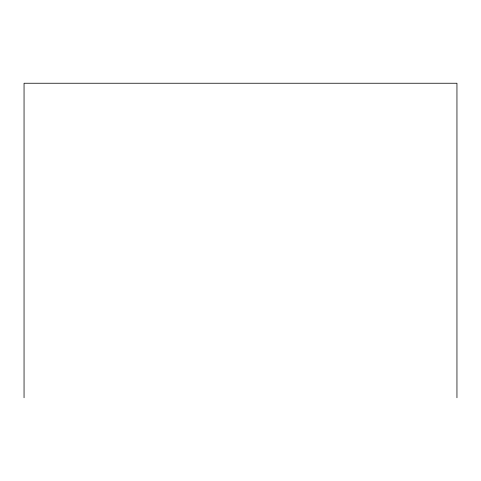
<?xml version="1.0" encoding="UTF-8"?>
<svg xmlns="http://www.w3.org/2000/svg" width="481" height="481" viewBox="0 0 481 481"><rect width="100%" height="100%" fill="white"/><g stroke="black" fill="none" stroke-linecap="round" stroke-linejoin="round"><path stroke-width="0.72" d="M456.95 397.757L456.95 83.243L24.05 83.243L24.05 397.757"/></g></svg>
